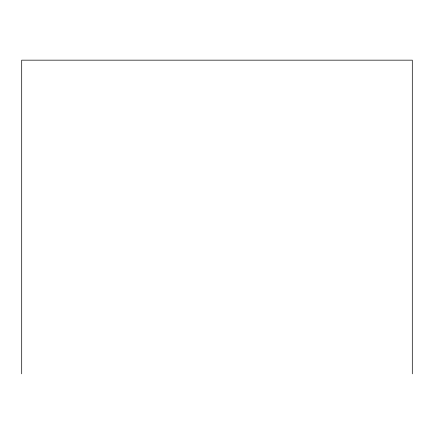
<?xml version="1.0" encoding="UTF-8"?>
<svg xmlns="http://www.w3.org/2000/svg" width="434" height="434" viewBox="0 0 434 434"><rect width="100%" height="100%" fill="white"/><g stroke="black" fill="none" stroke-linecap="round" stroke-linejoin="round"><path stroke-width="0.65" d="M412.3 373.837L412.3 60.163L21.7 60.163L21.7 373.837"/></g></svg>
